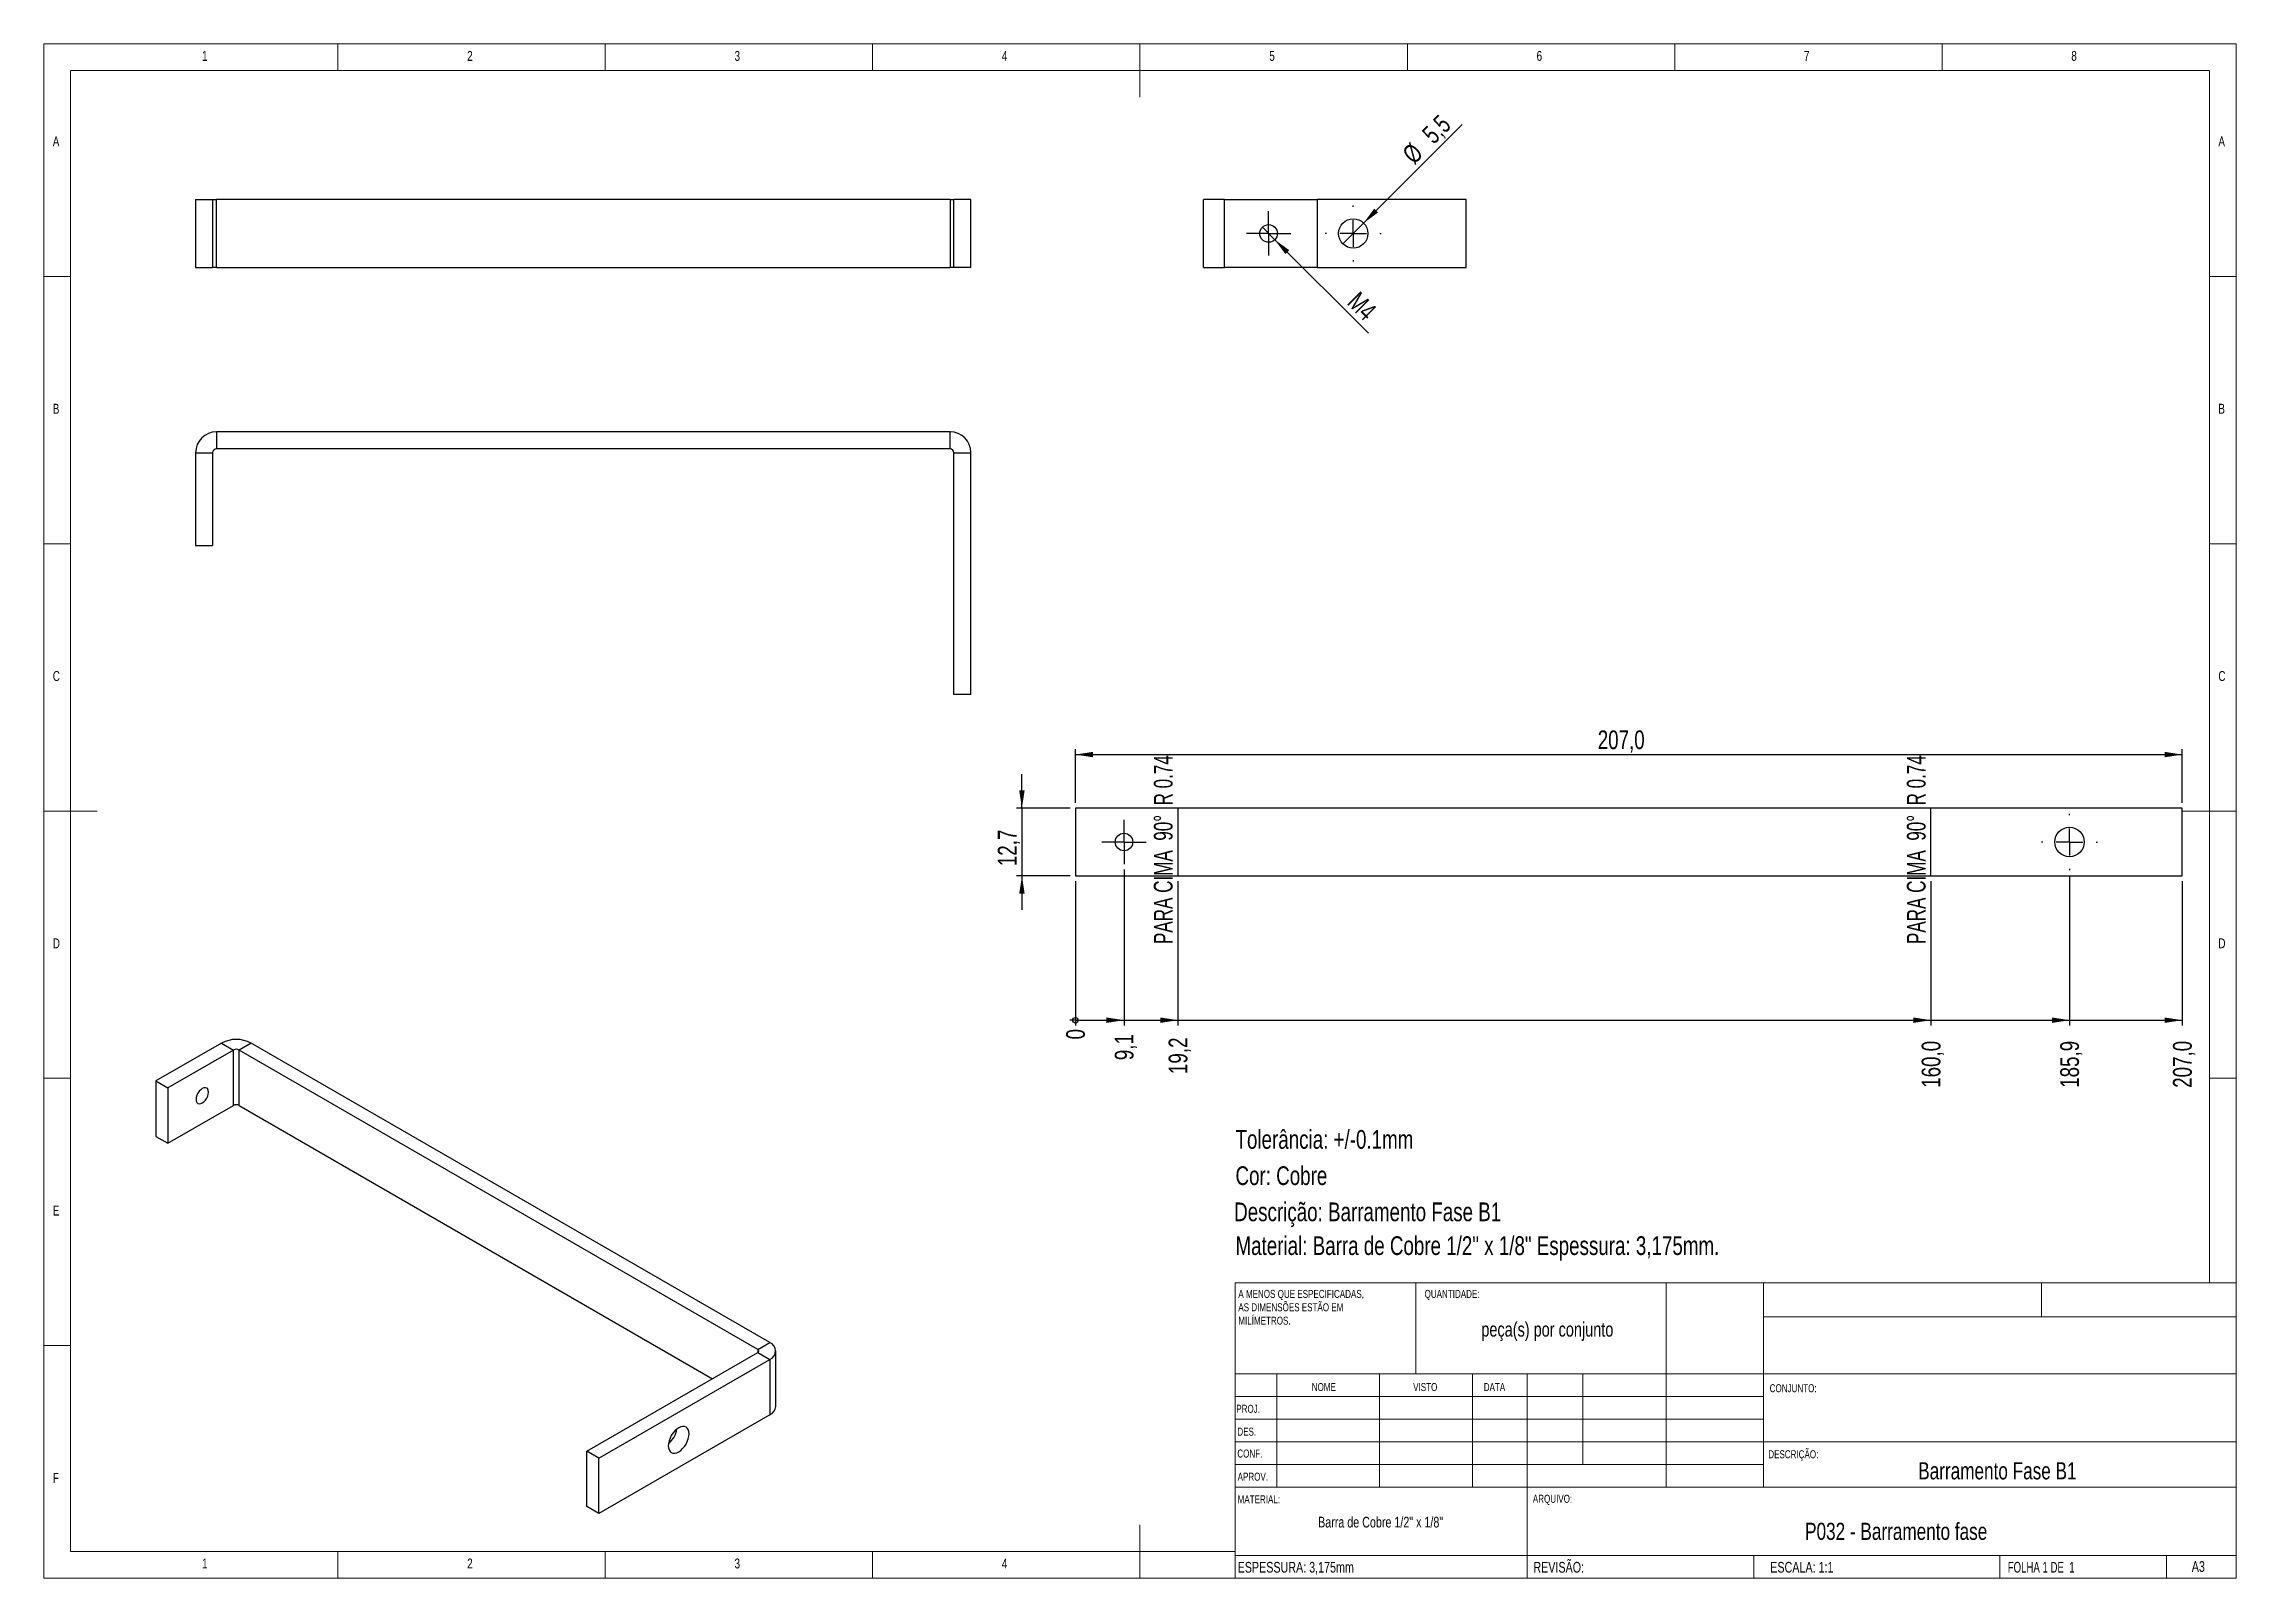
# Model space of a CAD drawing. Header units: millimetres. Extents: x 5 to 415, y 5 to 292.
import ezdxf

# ---------------------------------------------------------------- set-up
doc = ezdxf.new("R2010")
doc.units = ezdxf.units.MM
doc.linetypes.add('CENTERX2', pattern=[20.32, 12.7, -2.54, 2.54, -2.54])
doc.layers.add('CAMADA_1', color=179, linetype='Continuous')
doc.layers.add('FORMAT', color=7, linetype='Continuous')
doc.styles.add('SLDTEXTSTYLE0', font='TXT', dxfattribs={"width": 0.75})
doc.styles.add('SLDTEXTSTYLE1', font='TXT', dxfattribs={"width": 0.673077})
doc.styles.add('SLDTEXTSTYLE2', font='TXT', dxfattribs={"width": 0.681818})
doc.dimstyles.new('SLDDIMSTYLE0', dxfattribs={"dimtxt": 3.5, "dimasz": 3.302, "dimexe": 0, "dimexo": 0.0625, "dimgap": 0.875, "dimtad": 1, "dimdec": 1, "dimrnd": 1e-09, "dimzin": 12, "dimdsep": 46, "dimtxsty": 'SLDTEXTSTYLE0', "dimblk1": 'NONE', "dimsah": 1, "dimcen": 0, "dimadec": 0, "dimazin": 3, "dimtfac": 1, "dimtdec": 1, "dimtmove": 0, "dimatfit": 3, "dimldrblk": 'NONE', "dimfxl": 0, "dimfrac": 2, "dimtolj": 1, "dimtzin": 12, "dimarcsym": 0})
doc.dimstyles.new('SLDDIMSTYLE1', dxfattribs={"dimtxt": 3.5, "dimasz": 3.302, "dimexe": 0, "dimexo": 0.0625, "dimgap": 0.875, "dimtad": 1, "dimdec": 1, "dimrnd": 1e-09, "dimzin": 12, "dimdsep": 46, "dimtxsty": 'SLDTEXTSTYLE0', "dimblk1": 'NONE', "dimsah": 1, "dimcen": 0, "dimadec": 0, "dimazin": 3, "dimtfac": 1, "dimtdec": 1, "dimtmove": 0, "dimatfit": 3, "dimldrblk": 'NONE', "dimfxl": 0, "dimfrac": 2, "dimtolj": 1, "dimtzin": 12, "dimarcsym": 0})
doc.dimstyles.new('SLDDIMSTYLE2', dxfattribs={"dimtxt": 3.5, "dimasz": 0.338667, "dimexe": 0, "dimexo": 0.0625, "dimgap": 0.875, "dimtad": 0, "dimtih": 1, "dimtoh": 1, "dimdec": 0, "dimrnd": 1e-09, "dimdsep": 46, "dimtxsty": 'SLDTEXTSTYLE0', "dimblk1": 'ORIGIN', "dimblk2": 'ORIGIN', "dimsah": 1, "dimcen": 0.09, "dimadec": 0, "dimazin": 2, "dimtfac": 1, "dimtdec": 0, "dimtofl": 0, "dimtmove": 0, "dimatfit": 3, "dimldrblk": 'ORIGIN', "dimfxl": 0, "dimfrac": 2, "dimtolj": 1, "dimtzin": 12, "dimarcsym": 0})
doc.dimstyles.new('SLDDIMSTYLE3', dxfattribs={"dimtxt": 3.5, "dimasz": 3.302, "dimexe": 0, "dimexo": 0.0625, "dimgap": 0.875, "dimtad": 0, "dimtih": 1, "dimtoh": 1, "dimdec": 1, "dimrnd": 1e-09, "dimzin": 12, "dimdsep": 46, "dimtxsty": 'SLDTEXTSTYLE0', "dimsah": 1, "dimcen": 0.09, "dimadec": 0, "dimazin": 3, "dimtfac": 1, "dimtdec": 1, "dimtofl": 0, "dimtmove": 0, "dimatfit": 3, "dimfxl": 0, "dimfrac": 2, "dimtolj": 1, "dimtzin": 12, "dimarcsym": 0})
doc.dimstyles.new('SLDDIMSTYLE4', dxfattribs={"dimtxt": 3.5, "dimasz": 3.302, "dimexe": 0, "dimexo": 0.0625, "dimgap": 0.875, "dimtad": 1, "dimdec": 1, "dimrnd": 1e-09, "dimzin": 12, "dimdsep": 46, "dimtxsty": 'SLDTEXTSTYLE0', "dimsah": 1, "dimcen": 0.09, "dimadec": 0, "dimazin": 3, "dimtfac": 1, "dimtdec": 1, "dimtofl": 0, "dimtmove": 0, "dimatfit": 3, "dimfxl": 0, "dimfrac": 2, "dimtolj": 1, "dimtzin": 12, "dimarcsym": 0})
doc.dimstyles.new('SLDDIMSTYLE5', dxfattribs={"dimtxt": 3.5, "dimasz": 3.302, "dimexe": 0, "dimexo": 0.0625, "dimgap": 0.875, "dimtad": 1, "dimdec": 1, "dimrnd": 1e-09, "dimzin": 12, "dimdsep": 46, "dimtxsty": 'SLDTEXTSTYLE0', "dimsah": 1, "dimcen": 0.09, "dimadec": 0, "dimazin": 3, "dimtfac": 1, "dimtdec": 1, "dimtmove": 0, "dimatfit": 0, "dimfxl": 0, "dimfrac": 2, "dimtolj": 1, "dimtzin": 12, "dimarcsym": 0})

# ---------------------------------------------------------------- blocks, each defined once
blk = doc.blocks.new('SW_NOTE_0')
at = {"color": 0, "linetype": 'Continuous', "lineweight": 0, "char_height": 1.5, "attachment_point": 1, "style": 'SLDTEXTSTYLE0'}
for s, insert in [('A MENOS QUE ESPECIFICADAS,', (0, 1.93)), ('AS DIMENSÕES ESTÃO EM', (0, -0.57)), ('MILÍMETROS.', (0, -3.07))]:
    blk.add_mtext(s, dxfattribs=dict(at, insert=insert))
blk = doc.blocks.new('_D')
at = {"layer": 'CAMADA_1'}
for q in [(232.88, 257.7), (252.71, 237.87)]:
    blk.add_line((235.21, 255.36), q, dxfattribs=at)
blk.add_solid([(235.21, 255.36), (237.19, 252.67), (237.91, 253.39)], dxfattribs=at)
at = {"layer": 'CAMADA_1', "insert": (251.03, 245.9), "char_height": 3.5, "attachment_point": 1, "rotation": 315, "style": 'SLDTEXTSTYLE0'}
blk.add_mtext('M4', dxfattribs=at)
blk = doc.blocks.new('_NONE')
blk = doc.blocks.new('_D_1')
at = {"layer": 'CAMADA_1'}
for q in [(270.26, 276.91), (247.93, 254.58)]:
    blk.add_line((251.82, 258.47), q, dxfattribs=at)
blk.add_solid([(251.82, 258.47), (254.52, 260.45), (253.8, 261.17)], dxfattribs=at)
at = {"layer": 'CAMADA_1', "char_height": 3.5, "attachment_point": 1, "rotation": 45, "style": 'SLDTEXTSTYLE0'}
for s, insert in [('5,5', (262.47, 275.55)), ('%%c', (258.78, 271.78))]:
    blk.add_mtext(s, dxfattribs=dict(at, insert=insert))
blk = doc.blocks.new('SW_CENTERMARKSYMBOL_0')
at = {"layer": 'CAMADA_1', "color": 0}
for p, q in [((0, 5), (0, 5.25)), ((-5, 0), (-5.25, 0)), ((0, 0), (-2.5, 0)), ((0, 0), (0, 2.5)), ((0, 0), (0, -2.5)), ((0, 0), (2.5, 0)), ((5, 0), (5.25, 0)), ((0, -5), (0, -5.25))]:
    blk.add_line(p, q, dxfattribs=at)
blk = doc.blocks.new('SW_CENTERMARKSYMBOL_1')
at = {"layer": 'CAMADA_1', "color": 0}
for p, q in [((0, 2.5), (0, 4.15)), ((-2.5, 0), (-4.15, 0)), ((0, 0), (-2.5, 0)), ((0, 0), (0, 2.5)), ((0, 0), (0, -2.5)), ((0, 0), (2.5, 0)), ((2.5, 0), (4.15, 0)), ((0, -2.5), (0, -4.15))]:
    blk.add_line(p, q, dxfattribs=at)
blk = doc.blocks.new('_ORIGIN')
at = {"color": 0, "linetype": 'ByBlock', "lineweight": -2}
blk.add_line((0, 0), (-1, 0), dxfattribs=at)
blk.add_circle((0, 0), 0.5, dxfattribs=at)
blk = doc.blocks.new('_D_2')
at = {"layer": 'CAMADA_1'}
blk.add_line((197.92, 135.35), (197.92, 108.35), dxfattribs=at)
at = {"layer": 'CAMADA_1', "xscale": 1.016, "yscale": 1.016}
blk.add_blockref('_ORIGIN', (197.92, 109.37), dxfattribs=at)
at = {"layer": 'CAMADA_1', "insert": (196.19, 105.77), "char_height": 3.5, "attachment_point": 1, "rotation": 90, "style": 'SLDTEXTSTYLE0'}
blk.add_mtext('0', dxfattribs=at)
blk = doc.blocks.new('_D_3')
at = {"layer": 'CAMADA_1'}
for p, q in [((207.01, 137.55), (207.01, 108.35)), ((197.92, 109.37), (207.01, 109.37))]:
    blk.add_line(p, q, dxfattribs=at)
blk.add_solid([(207.01, 109.37), (203.71, 109.88), (203.71, 108.86)], dxfattribs=at)
at = {"layer": 'CAMADA_1', "insert": (205.28, 101.89), "char_height": 3.5, "attachment_point": 1, "rotation": 90, "style": 'SLDTEXTSTYLE0'}
blk.add_mtext('9,1', dxfattribs=at)
blk = doc.blocks.new('_D_4')
at = {"layer": 'CAMADA_1'}
for p, q in [((217.1, 135.35), (217.1, 108.35)), ((207.01, 109.37), (217.1, 109.37))]:
    blk.add_line(p, q, dxfattribs=at)
blk.add_solid([(217.1, 109.37), (213.79, 109.88), (213.79, 108.86)], dxfattribs=at)
at = {"layer": 'CAMADA_1', "insert": (215.36, 99.3), "char_height": 3.5, "attachment_point": 1, "rotation": 90, "style": 'SLDTEXTSTYLE0'}
blk.add_mtext('19,2', dxfattribs=at)
blk = doc.blocks.new('_D_5')
at = {"layer": 'CAMADA_1'}
for p, q in [((357.92, 135.35), (357.92, 108.35)), ((217.1, 109.37), (357.92, 109.37))]:
    blk.add_line(p, q, dxfattribs=at)
blk.add_solid([(357.92, 109.37), (354.62, 109.88), (354.62, 108.86)], dxfattribs=at)
at = {"layer": 'CAMADA_1', "insert": (356.19, 96.72), "char_height": 3.5, "attachment_point": 1, "rotation": 90, "style": 'SLDTEXTSTYLE0'}
blk.add_mtext('160,0', dxfattribs=at)
blk = doc.blocks.new('_D_6')
at = {"layer": 'CAMADA_1'}
for p, q in [((383.83, 136.45), (383.83, 108.35)), ((357.92, 109.37), (383.83, 109.37))]:
    blk.add_line(p, q, dxfattribs=at)
blk.add_solid([(383.83, 109.37), (380.53, 109.88), (380.53, 108.86)], dxfattribs=at)
at = {"layer": 'CAMADA_1', "insert": (382.1, 96.72), "char_height": 3.5, "attachment_point": 1, "rotation": 90, "style": 'SLDTEXTSTYLE0'}
blk.add_mtext('185,9', dxfattribs=at)
blk = doc.blocks.new('_D_7')
at = {"layer": 'CAMADA_1'}
for p, q in [((404.92, 135.35), (404.92, 108.35)), ((383.83, 109.37), (404.92, 109.37))]:
    blk.add_line(p, q, dxfattribs=at)
blk.add_solid([(404.92, 109.37), (401.62, 109.88), (401.62, 108.86)], dxfattribs=at)
at = {"layer": 'CAMADA_1', "insert": (403.19, 96.72), "char_height": 3.5, "attachment_point": 1, "rotation": 90, "style": 'SLDTEXTSTYLE0'}
blk.add_mtext('207,0', dxfattribs=at)
blk = doc.blocks.new('_D_8')
at = {"layer": 'CAMADA_1'}
for p, q in [((197.92, 150.05), (197.92, 160.05)), ((404.92, 150.05), (404.92, 160.05)), ((197.92, 159.05), (404.92, 159.05))]:
    blk.add_line(p, q, dxfattribs=at)
for points in [[(197.92, 159.05), (201.22, 158.55), (201.22, 159.56)], [(404.92, 159.05), (401.62, 159.56), (401.62, 158.55)]]:
    blk.add_solid(points, dxfattribs=at)
at = {"layer": 'CAMADA_1', "insert": (295.6, 163.57), "char_height": 3.5, "attachment_point": 1, "style": 'SLDTEXTSTYLE0'}
blk.add_mtext('207,0', dxfattribs=at)
blk = doc.blocks.new('_D_9')
at = {"layer": 'CAMADA_1'}
for p, q in [((187.92, 149.05), (187.92, 155.4)), ((196.92, 149.05), (186.92, 149.05)), ((187.92, 149.05), (187.92, 136.35)), ((196.92, 136.35), (186.92, 136.35)), ((187.92, 136.35), (187.92, 130))]:
    blk.add_line(p, q, dxfattribs=at)
for points in [[(187.92, 149.05), (188.43, 152.36), (187.41, 152.36)], [(187.92, 136.35), (187.41, 133.05), (188.43, 133.05)]]:
    blk.add_solid(points, dxfattribs=at)
at = {"layer": 'CAMADA_1', "insert": (183.41, 138.18), "char_height": 3.5, "attachment_point": 1, "rotation": 90, "style": 'SLDTEXTSTYLE0'}
blk.add_mtext('12,7', dxfattribs=at)
blk = doc.blocks.new('SW_CENTERMARKSYMBOL_2')
at = {"layer": 'CAMADA_1', "color": 0}
for p, q in [((0, 2.5), (0, 4.15)), ((-2.5, 0), (-4.15, 0)), ((0, 0), (-2.5, 0)), ((0, 0), (0, 2.5)), ((0, 0), (0, -2.5)), ((0, 0), (2.5, 0)), ((2.5, 0), (4.15, 0)), ((0, -2.5), (0, -4.15))]:
    blk.add_line(p, q, dxfattribs=at)
blk = doc.blocks.new('SW_CENTERMARKSYMBOL_3')
at = {"layer": 'CAMADA_1', "color": 0}
for p, q in [((0, 5), (0, 5.25)), ((-5, 0), (-5.25, 0)), ((0, 0), (-2.5, 0)), ((0, 0), (0, 2.5)), ((0, 0), (0, -2.5)), ((0, 0), (2.5, 0)), ((5, 0), (5.25, 0)), ((0, -5), (0, -5.25))]:
    blk.add_line(p, q, dxfattribs=at)

msp = doc.modelspace()

# ---------------------------------------------------------------- linework, layer by layer
at = {"color": 7, "linetype": 'Continuous', "lineweight": 18}
for p, q in [((415, 292), (5, 292)), ((5, 292), (5, 5)), ((60, 287), (60, 292)), ((110, 292), (110, 287)), ((160, 287), (160, 292)), ((210, 292), (210, 282)), ((260, 287), (260, 292)), ((310, 292), (310, 287)), ((360, 287), (360, 292)), ((415, 5), (415, 292)), ((410, 287), (10, 287)), ((10, 287), (10, 10)), ((410, 287), (410, 60.25)), ((10, 248.5), (5, 248.5)), ((415, 248.5), (410, 248.5)), ((5, 198.5), (10, 198.5)), ((410, 198.5), (415, 198.5)), ((5, 148.5), (15, 148.5)), ((415, 148.5), (405, 148.5)), ((5, 98.5), (10, 98.5)), ((410, 98.5), (415, 98.5)), ((227.8, 60.25), (415, 60.25)), ((227.8, 60.25), (227.8, 5)), ((261.6, 43.25), (261.59, 60.25)), ((308.4, 60.25), (308.4, 22)), ((326.6, 60.25), (326.6, 22.02)), ((378.6, 53.88), (378.6, 60.25)), ((415, 53.88), (326.6, 53.88)), ((10, 48.5), (5, 48.5)), ((415, 43.25), (227.8, 43.25)), ((235.6, 43.25), (235.6, 22.01)), ((254.79, 43.25), (254.79, 22.01)), ((272.2, 43.26), (272.2, 22.01)), ((282.4, 5), (282.4, 43.25)), ((292.8, 26.25), (292.8, 43.25)), ((326.6, 39), (227.8, 39)), ((326.6, 34.75), (227.8, 34.75)), ((326.6, 30.5), (227.8, 30.5)), ((326.6, 30.5), (415, 30.5)), ((326.6, 26.25), (227.8, 26.25)), ((282.4, 22.01), (227.8, 22.01)), ((282.4, 22.01), (415, 22.03)), ((210, 5), (210, 15)), ((10, 10), (227.8, 10)), ((60, 5), (60, 10)), ((110, 10), (110, 5)), ((160, 5), (160, 10)), ((227.8, 9.25), (415, 9.25)), ((324.78, 9.25), (324.78, 5)), ((370.8, 5), (370.8, 9.25)), ((402, 5), (402, 9.25)), ((5, 5), (415, 5))]:
    msp.add_line(p, q, dxfattribs=at)
at = {"color": 7, "linetype": 'Continuous', "lineweight": 25}
for p, q in [((33.38, 262.88), (33.38, 250.18)), ((33.38, 262.88), (36.56, 262.88)), ((36.56, 262.88), (36.56, 250.18)), ((36.56, 262.88), (37.3, 262.88)), ((37.3, 250.18), (37.3, 262.88)), ((174.47, 262.88), (37.3, 262.88)), ((174.47, 262.88), (174.47, 250.18)), ((174.47, 262.88), (175.2, 262.88)), ((178.38, 262.88), (175.2, 262.88)), ((175.2, 250.18), (175.2, 262.88)), ((178.38, 250.18), (178.38, 262.88)), ((221.88, 250.18), (221.88, 262.88)), ((225.79, 262.88), (221.88, 262.88)), ((225.79, 262.88), (243.14, 262.88)), ((225.79, 250.18), (225.79, 262.88)), ((243.14, 262.88), (243.14, 250.18)), ((270.97, 262.88), (243.14, 262.88)), ((270.97, 250.18), (270.97, 262.88)), ((33.38, 250.18), (36.56, 250.18)), ((37.3, 250.18), (36.56, 250.18)), ((37.3, 250.18), (174.47, 250.18)), ((175.2, 250.18), (174.47, 250.18)), ((178.38, 250.18), (175.2, 250.18)), ((221.88, 250.18), (225.79, 250.18)), ((243.14, 250.18), (225.79, 250.18)), ((243.14, 250.18), (270.97, 250.18)), ((37.3, 219.41), (37.3, 216.23)), ((174.47, 219.41), (37.3, 219.41)), ((174.47, 216.23), (174.47, 219.41)), ((33.38, 215.5), (36.56, 215.5)), ((33.38, 215.5), (33.38, 198.15)), ((36.56, 215.5), (36.56, 198.15)), ((174.47, 216.23), (37.3, 216.23)), ((175.2, 215.5), (178.38, 215.5)), ((175.2, 170.32), (175.2, 215.5)), ((178.38, 170.32), (178.38, 215.5)), ((33.38, 198.15), (36.56, 198.15)), ((178.38, 170.32), (175.2, 170.32)), ((197.92, 149.05), (197.92, 136.35)), ((404.92, 149.05), (197.92, 149.05)), ((404.92, 136.35), (404.92, 149.05)), ((197.92, 136.35), (404.92, 136.35)), ((38.22, 105.09), (25.96, 98.01)), ((40.47, 103.79), (28.2, 96.71)), ((38.22, 105.09), (40.47, 103.79)), ((40.47, 93.42), (40.47, 103.79)), ((43.76, 105.09), (41.51, 103.79)), ((138.51, 47.8), (41.51, 103.79)), ((41.51, 93.42), (41.51, 103.79)), ((140.76, 49.1), (43.76, 105.09)), ((25.96, 98.01), (25.96, 87.64)), ((25.96, 98.01), (28.2, 96.71)), ((28.2, 96.71), (28.2, 86.34)), ((28.2, 86.34), (40.47, 93.42)), ((41.51, 93.42), (130.05, 42.31)), ((25.96, 87.64), (28.2, 86.34)), ((106.57, 28.76), (138.51, 47.2)), ((108.81, 27.46), (140.76, 45.9)), ((138.51, 47.8), (140.76, 49.1)), ((138.51, 47.8), (138.51, 47.2)), ((138.51, 47.2), (140.76, 45.9)), ((140.76, 45.9), (140.76, 35.53)), ((141.9, 37.13), (141.9, 47.5)), ((140.76, 35.53), (108.81, 17.09)), ((108.81, 27.46), (106.57, 28.76)), ((106.57, 18.39), (106.57, 28.76)), ((108.81, 17.09), (108.81, 27.46)), ((108.81, 17.09), (106.57, 18.39))]:
    msp.add_line(p, q, dxfattribs=at)
at = {"color": 7, "linetype": 'CENTERX2'}
for p, q in [((217.1, 149.05), (217.1, 136.35)), ((357.92, 136.35), (357.92, 149.05))]:
    msp.add_line(p, q, dxfattribs=at)
at = {"color": 7, "linetype": 'Continuous', "lineweight": 25, "flags": 128}
for points in [[(35.8, 95.91), (35.76, 96.24), (35.64, 96.5), (35.46, 96.67), (35.22, 96.74), (34.94, 96.72), (34.63, 96.59), (34.33, 96.37), (34.05, 96.07), (33.81, 95.72), (33.62, 95.33), (33.51, 94.94), (33.47, 94.57), (33.51, 94.24), (33.62, 93.98), (33.81, 93.81), (34.05, 93.74), (34.33, 93.76), (34.63, 93.89), (34.94, 94.11), (35.22, 94.41), (35.46, 94.76), (35.64, 95.15), (35.76, 95.54), (35.8, 95.91)], [(125.67, 32.01), (125.63, 32.42), (125.52, 32.78), (125.34, 33.07), (125.1, 33.27), (124.81, 33.38), (124.47, 33.39), (124.11, 33.31), (123.73, 33.13), (123.35, 32.87), (122.98, 32.53), (122.65, 32.13), (122.35, 31.68), (122.11, 31.2), (121.93, 30.71), (121.82, 30.22), (121.78, 29.76), (121.82, 29.35), (121.93, 28.99), (122.11, 28.7), (122.35, 28.5), (122.65, 28.39), (122.98, 28.38), (123.35, 28.46), (123.73, 28.64), (124.11, 28.9), (124.47, 29.24), (124.81, 29.64), (125.1, 30.09), (125.34, 30.57), (125.52, 31.06), (125.63, 31.55), (125.67, 32.01)]]:
    msp.add_lwpolyline(points, dxfattribs=at)
at = {"color": 7, "linetype": 'Continuous', "lineweight": 25}
for centre, radius in [((249.88, 256.53), 2.75), ((234.05, 256.53), 1.65), ((207.01, 142.7), 1.65), ((383.83, 142.7), 2.75)]:
    msp.add_circle(centre, radius, dxfattribs=at)
for centre, radius, start, end in [((37.3, 215.5), 3.92, 90, 180), ((174.47, 215.5), 3.92, 0, 90), ((37.3, 215.5), 0.737, 90, 180), ((174.47, 215.5), 0.737, 0, 90), ((40.99, 99.78), 5.99, 62.4805, 117.5195), ((40.99, 102.79), 1.13, 62.6097, 117.3903), ((40.99, 92.42), 1.13, 62.6097, 117.3903), ((138.39, 47.5), 0.322, 290.7834, 69.2166), ((140.13, 47.5), 1.72, 291.3126, 68.6874), ((139.99, 37.29), 1.92, 293.4621, 355.2177), ((119.05, 33.58), 4.4, 308.9013, 351.1041)]:
    msp.add_arc(centre, radius, start, end, dxfattribs=at)

# ---------------------------------------------------------------- block references
at = {"color": 7, "linetype": 'Continuous', "lineweight": 0}
msp.add_blockref('SW_NOTE_0', (228.39, 56.99), dxfattribs=at)
at = {"layer": 'CAMADA_1'}
for name, p in [('SW_CENTERMARKSYMBOL_1', (234.05, 256.53)), ('SW_CENTERMARKSYMBOL_0', (249.88, 256.53)), ('SW_CENTERMARKSYMBOL_3', (383.83, 142.7)), ('SW_CENTERMARKSYMBOL_2', (207.01, 142.7))]:
    msp.add_blockref(name, p, dxfattribs=at)

# ---------------------------------------------------------------- texts
at = {"color": 7, "linetype": 'Continuous', "lineweight": 0}
for s, insert, char_height, attachment_point, style in [('1', (34.58, 290.67), 1.85, 1, 'SLDTEXTSTYLE0'), ('2', (84.17, 290.67), 1.85, 1, 'SLDTEXTSTYLE0'), ('3', (134.17, 290.67), 1.85, 1, 'SLDTEXTSTYLE0'), ('4', (184.17, 290.67), 1.85, 1, 'SLDTEXTSTYLE0'), ('5', (234.17, 290.67), 1.85, 1, 'SLDTEXTSTYLE0'), ('6', (284.17, 290.67), 1.85, 1, 'SLDTEXTSTYLE0'), ('7', (334.17, 290.67), 1.85, 1, 'SLDTEXTSTYLE0'), ('8', (384.17, 290.67), 1.85, 1, 'SLDTEXTSTYLE0'), ('A', (6.67, 274.67), 1.85, 1, 'SLDTEXTSTYLE0'), ('A', (411.67, 274.67), 1.85, 1, 'SLDTEXTSTYLE0'), ('B', (6.67, 224.67), 1.85, 1, 'SLDTEXTSTYLE0'), ('B', (411.67, 224.67), 1.85, 1, 'SLDTEXTSTYLE0'), ('C', (6.67, 174.67), 1.85, 1, 'SLDTEXTSTYLE0'), ('C', (411.67, 174.67), 1.85, 1, 'SLDTEXTSTYLE0'), ('D', (6.67, 124.67), 1.85, 1, 'SLDTEXTSTYLE0'), ('D', (411.67, 124.67), 1.85, 1, 'SLDTEXTSTYLE0'), ('E', (6.67, 74.67), 1.85, 1, 'SLDTEXTSTYLE0'), ('QUANTIDADE:', (263.22, 58.92), 1.5, 1, 'SLDTEXTSTYLE0'), ('peça(s) por conjunto', (286.18, 52.88), 2.7, 2, 'SLDTEXTSTYLE0'), ('NOME', (242.12, 41.5), 1.5, 1, 'SLDTEXTSTYLE0'), ('VISTO', (261.09, 41.5), 1.5, 1, 'SLDTEXTSTYLE0'), ('DATA', (274.29, 41.5), 1.5, 1, 'SLDTEXTSTYLE0'), ('CONJUNTO:', (327.76, 41.28), 1.5, 1, 'SLDTEXTSTYLE0'), ('PROJ.', (228.01, 37.43), 1.5, 1, 'SLDTEXTSTYLE0'), ('DES.', (228.21, 33.15), 1.5, 1, 'SLDTEXTSTYLE0'), ('CONF.', (228.2, 29.06), 1.5, 1, 'SLDTEXTSTYLE0'), ('DESCRIÇÃO:', (327.5, 28.93), 1.5, 1, 'SLDTEXTSTYLE0'), ('F', (6.67, 24.67), 1.85, 1, 'SLDTEXTSTYLE0'), ('APROV.', (228.26, 24.73), 1.5, 1, 'SLDTEXTSTYLE0'), ('Barramento Fase B1', (370.35, 26.68), 3.2, 2, 'SLDTEXTSTYLE0'), ('MATERIAL:', (228.26, 20.5), 1.5, 1, 'SLDTEXTSTYLE0'), ('ARQUIVO:', (283.47, 20.6), 1.5, 1, 'SLDTEXTSTYLE0'), ('Barra de Cobre 1/2" x 1/8"', (255, 16.48), 2, 2, 'SLDTEXTSTYLE0'), ('P032 - Barramento fase', (351.42, 15.36), 3.2, 2, 'SLDTEXTSTYLE0'), ('1', (34.58, 8.67), 1.85, 1, 'SLDTEXTSTYLE0'), ('2', (84.17, 8.67), 1.85, 1, 'SLDTEXTSTYLE0'), ('3', (134.17, 8.67), 1.85, 1, 'SLDTEXTSTYLE0'), ('4', (184.17, 8.67), 1.85, 1, 'SLDTEXTSTYLE0'), ('REVISÃO:', (283.57, 8.04), 2, 1, 'SLDTEXTSTYLE0'), ('A3', (406.7, 8.18), 2, 1, 'SLDTEXTSTYLE0'), ('ESPESSURA: 3,175mm', (228.26, 8.04), 2, 1, 'SLDTEXTSTYLE0'), ('ESCALA: 1:1', (327.87, 8.04), 2, 1, 'SLDTEXTSTYLE0'), ('FOLHA 1 DE  1', (372.28, 8.04), 2, 1, 'SLDTEXTSTYLE1')]:
    msp.add_mtext(s, dxfattribs=dict(at, insert=insert, char_height=char_height, attachment_point=attachment_point, style=style))
at = {"color": 7, "linetype": 'Continuous', "lineweight": 0, "char_height": 3.5, "attachment_point": 2, "rotation": 90, "style": 'SLDTEXTSTYLE2'}
for insert in [(212.59, 141.28), (353.42, 141.28)]:
    msp.add_mtext('PARA CIMA  90°  R 0.74', dxfattribs=dict(at, insert=insert))
at = {"layer": 'CAMADA_1', "insert": (227.86, 88.82), "char_height": 3.5, "attachment_point": 1, "style": 'SLDTEXTSTYLE0'}
msp.add_mtext('Tolerância: +/-0.1mm', dxfattribs=at)
at = {"layer": 'FORMAT', "char_height": 3.5, "attachment_point": 1, "style": 'SLDTEXTSTYLE0'}
for s, insert in [('Cor: Cobre', (227.86, 82.04)), ('Descrição: Barramento Fase B1', (227.61, 75.27)), ('Material: Barra de Cobre 1/2" x 1/8" Espessura: 3,175mm.', (227.86, 68.95))]:
    msp.add_mtext(s, dxfattribs=dict(at, insert=insert))

# ---------------------------------------------------------------- dimensions: what is measured, and where the dimension line sits
at = {"layer": 'CAMADA_1'}
dim = msp.add_diameter_dim_2p(p1=(247.93, 254.58), p2=(251.82, 258.47), dimstyle='SLDDIMSTYLE1', dxfattribs=at)
dim.commit()
dim.dimension.update_dxf_attribs({"geometry": '_D_1', "text_midpoint": (266.23, 272.88), "dimtype": 163})
dim = msp.add_diameter_dim_2p(p1=(232.88, 257.7), p2=(235.21, 255.36), text='M4', dimstyle='SLDDIMSTYLE0', override={"dimpost": '<>'}, dxfattribs=at)
dim.commit()
dim.dimension.update_dxf_attribs({"geometry": '_D', "text_midpoint": (250.4, 240.18), "dimtype": 163})
dim = msp.add_linear_dim(base=(404.92, 159.05), p1=(197.92, 149.05), p2=(404.92, 149.05), dimstyle='SLDDIMSTYLE4', dxfattribs=at)
dim.commit()
dim.dimension.update_dxf_attribs({"geometry": '_D_8', "text_midpoint": (301.42, 159.05), "dimtype": 160})
dim = msp.add_linear_dim(base=(187.92, 136.35), p1=(197.92, 149.05), p2=(197.92, 136.35), angle=90, dimstyle='SLDDIMSTYLE5', dxfattribs=at)
dim.commit()
dim.dimension.update_dxf_attribs({"geometry": '_D_9', "text_midpoint": (187.92, 142.7), "dimtype": 160})
for feature_location, offset, origin, dimstyle, picture, middle in [((197.92285247, 136.35443882), (0, -28), (197.92285247, 136.35443882), 'SLDDIMSTYLE2', '_D_2', (197.92285247, 107.06138322)), ((207.01, 138.55), (0, -30.2), (197.92, 136.35), 'SLDDIMSTYLE3', '_D_3', (207.01, 105.12)), ((383.83, 137.45), (0, -29.1), (197.92, 136.35), 'SLDDIMSTYLE3', '_D_6', (383.83, 102.54)), ((217.1, 136.35), (0, -28), (197.92, 136.35), 'SLDDIMSTYLE3', '_D_4', (217.1, 103.83)), ((357.92, 136.35), (0, -28), (197.92, 136.35), 'SLDDIMSTYLE3', '_D_5', (357.92, 102.54)), ((404.92, 136.35), (0, -28), (197.92, 136.35), 'SLDDIMSTYLE3', '_D_7', (404.92, 102.54))]:
    dim = msp.add_ordinate_dim(feature_location=feature_location, offset=offset, dtype=1, origin=origin, dimstyle=dimstyle, dxfattribs=at)
    dim.commit()
    dim.dimension.update_dxf_attribs({"geometry": picture, "text_midpoint": middle})

doc.saveas('drawing.dxf')
